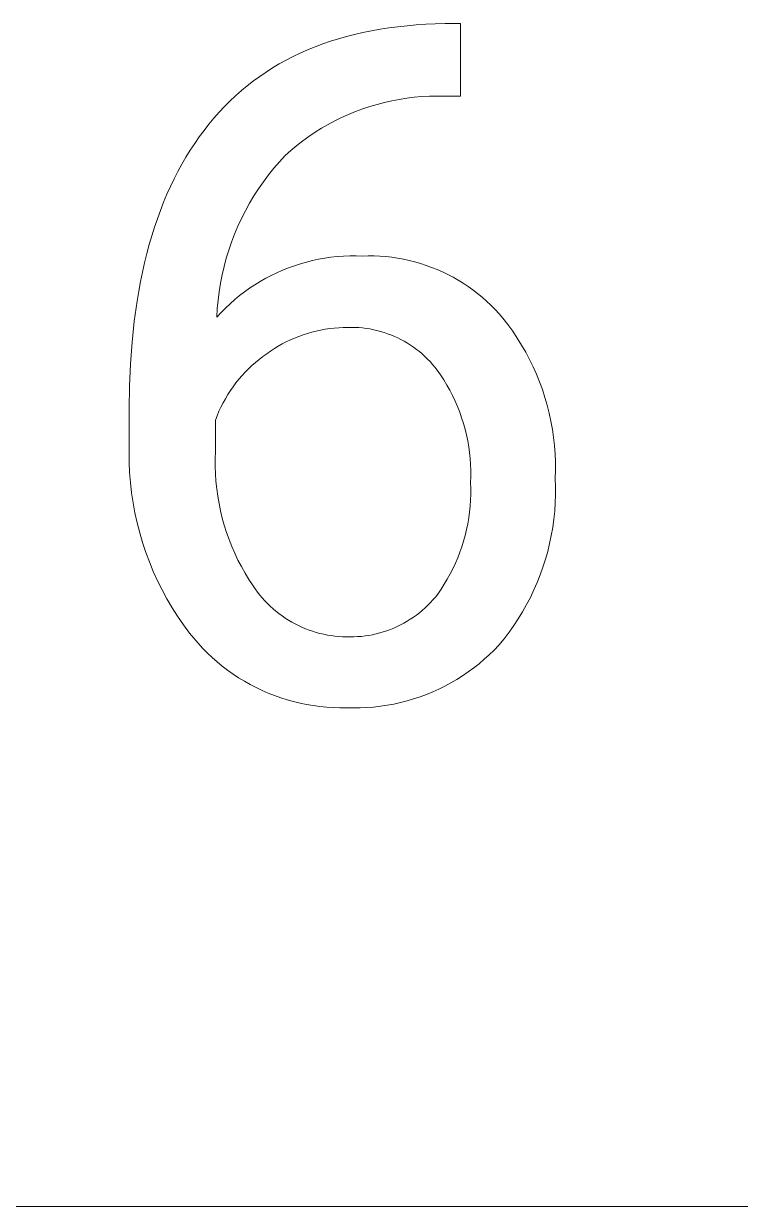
# Model space of a CAD drawing. Header units: millimetres. Extents: x 3269 to 7089, y 1744 to 4413.
# Drawn here: x 6414.3 to 6452.7, y 1957.3 to 2020.8 of the extents above; entities that cross this region are included whole.
import ezdxf

# ---------------------------------------------------------------- set-up
doc = ezdxf.new("R2010")
doc.units = ezdxf.units.MM
doc.header["$MEASUREMENT"] = 0
doc.layers.add('Domyślny', color=7, linetype='Continuous', true_color=0x000000)

msp = doc.modelspace()

# ---------------------------------------------------------------- linework, layer by layer
at = {"layer": 'Domyślny', "color": 18, "lineweight": 15, "true_color": 0x000000}
for p, q in [((6432.045, 2020.212), (6432.494, 2020.315)), ((6432.494, 2020.315), (6432.951, 2020.408)), ((6432.951, 2020.408), (6433.416, 2020.49)), ((6433.416, 2020.49), (6433.889, 2020.563)), ((6433.889, 2020.563), (6434.37, 2020.625)), ((6434.37, 2020.625), (6434.86, 2020.678)), ((6434.86, 2020.678), (6435.357, 2020.72)), ((6435.357, 2020.72), (6435.863, 2020.752)), ((6435.863, 2020.752), (6436.376, 2020.775)), ((6436.376, 2020.775), (6436.898, 2020.787)), ((6436.898, 2020.787), (6437.725, 2020.787)), ((6437.725, 2020.787), (6437.725, 2016.894)), ((6429.924, 2019.546), (6430.332, 2019.7)), ((6430.332, 2019.7), (6430.748, 2019.843)), ((6430.748, 2019.843), (6431.172, 2019.976)), ((6431.172, 2019.976), (6431.605, 2020.099)), ((6431.605, 2020.099), (6432.045, 2020.212)), ((6428.372, 2018.832), (6428.748, 2019.026)), ((6428.748, 2019.026), (6429.132, 2019.209)), ((6429.132, 2019.209), (6429.524, 2019.383)), ((6429.524, 2019.383), (6429.924, 2019.546)), ((6427.294, 2018.19), (6427.646, 2018.414)), ((6427.646, 2018.414), (6428.005, 2018.628)), ((6428.005, 2018.628), (6428.372, 2018.832)), ((6426.616, 2017.712), (6426.951, 2017.956)), ((6426.951, 2017.956), (6427.294, 2018.19)), ((6425.66, 2016.918), (6425.971, 2017.193)), ((6425.971, 2017.193), (6426.289, 2017.458)), ((6426.289, 2017.458), (6426.616, 2017.712)), ((6425.063, 2016.339), (6425.358, 2016.634)), ((6425.358, 2016.634), (6425.66, 2016.918)), ((6433.647, 2016.559), (6433.254, 2016.456)), ((6434.044, 2016.648), (6433.647, 2016.559)), ((6434.443, 2016.724), (6434.044, 2016.648)), ((6434.845, 2016.787), (6434.443, 2016.724)), ((6435.249, 2016.835), (6434.845, 2016.787)), ((6435.654, 2016.871), (6435.249, 2016.835)), ((6436.06, 2016.892), (6435.654, 2016.871)), ((6436.466, 2016.9), (6436.06, 2016.892)), ((6436.873, 2016.894), (6436.466, 2016.9)), ((6437.725, 2016.894), (6436.873, 2016.894)), ((6424.499, 2015.719), (6424.777, 2016.034)), ((6424.777, 2016.034), (6425.063, 2016.339)), ((6431.721, 2015.915), (6431.35, 2015.748)), ((6432.097, 2016.07), (6431.721, 2015.915)), ((6432.478, 2016.212), (6432.097, 2016.07)), ((6432.864, 2016.341), (6432.478, 2016.212)), ((6433.254, 2016.456), (6432.864, 2016.341)), ((6423.966, 2015.059), (6424.229, 2015.393)), ((6424.229, 2015.393), (6424.499, 2015.719)), ((6430.627, 2015.377), (6430.275, 2015.173)), ((6430.985, 2015.569), (6430.627, 2015.377)), ((6431.35, 2015.748), (6430.985, 2015.569)), ((6423.465, 2014.361), (6423.711, 2014.714)), ((6423.711, 2014.714), (6423.966, 2015.059)), ((6429.593, 2014.731), (6429.263, 2014.493)), ((6429.93, 2014.958), (6429.593, 2014.731)), ((6430.275, 2015.173), (6429.93, 2014.958)), ((6422.997, 2013.627), (6423.227, 2013.999)), ((6423.227, 2013.999), (6423.465, 2014.361)), ((6428.629, 2013.984), (6428.325, 2013.714)), ((6428.942, 2014.244), (6428.629, 2013.984)), ((6429.263, 2014.493), (6428.942, 2014.244)), ((6422.776, 2013.246), (6422.997, 2013.627)), ((6428.014, 2013.377), (6427.715, 2013.029)), ((6428.325, 2013.714), (6428.014, 2013.377)), ((6422.359, 2012.457), (6422.563, 2012.856)), ((6422.563, 2012.856), (6422.776, 2013.246)), ((6427.429, 2012.671), (6427.155, 2012.304)), ((6427.715, 2013.029), (6427.429, 2012.671)), ((6421.975, 2011.631), (6422.163, 2012.049)), ((6422.163, 2012.049), (6422.359, 2012.457)), ((6427.155, 2012.304), (6426.893, 2011.927)), ((6421.795, 2011.205), (6421.975, 2011.631)), ((6426.645, 2011.542), (6426.41, 2011.148)), ((6426.893, 2011.927), (6426.645, 2011.542)), ((6421.461, 2010.324), (6421.624, 2010.769)), ((6421.624, 2010.769), (6421.795, 2011.205)), ((6426.41, 2011.148), (6426.189, 2010.746)), ((6421.307, 2009.869), (6421.461, 2010.324)), ((6425.981, 2010.338), (6425.788, 2009.922)), ((6426.189, 2010.746), (6425.981, 2010.338)), ((6421.161, 2009.406), (6421.307, 2009.869)), ((6425.609, 2009.5), (6425.445, 2009.072)), ((6425.788, 2009.922), (6425.609, 2009.5)), ((6420.894, 2008.451), (6421.023, 2008.933)), ((6421.023, 2008.933), (6421.161, 2009.406)), ((6425.445, 2009.072), (6425.295, 2008.638)), ((6420.773, 2007.96), (6420.894, 2008.451)), ((6425.295, 2008.638), (6425.161, 2008.2)), ((6430.445, 2008.208), (6430.778, 2008.256)), ((6430.778, 2008.256), (6431.113, 2008.292)), ((6431.113, 2008.292), (6431.449, 2008.316)), ((6431.449, 2008.316), (6431.785, 2008.329)), ((6431.785, 2008.329), (6432.122, 2008.331)), ((6432.122, 2008.331), (6432.459, 2008.321)), ((6432.459, 2008.321), (6432.775, 2008.328)), ((6432.775, 2008.328), (6433.091, 2008.325)), ((6433.091, 2008.325), (6433.407, 2008.311)), ((6433.407, 2008.311), (6433.723, 2008.286)), ((6433.723, 2008.286), (6434.037, 2008.251)), ((6434.037, 2008.251), (6434.35, 2008.205)), ((6420.66, 2007.46), (6420.773, 2007.96)), ((6425.041, 2007.757), (6424.937, 2007.311)), ((6425.161, 2008.2), (6425.041, 2007.757)), ((6428.183, 2007.562), (6428.496, 2007.688)), ((6428.496, 2007.688), (6428.812, 2007.802)), ((6428.812, 2007.802), (6429.133, 2007.905)), ((6429.133, 2007.905), (6429.457, 2007.998)), ((6429.457, 2007.998), (6429.784, 2008.079)), ((6429.784, 2008.079), (6430.113, 2008.149)), ((6430.113, 2008.149), (6430.445, 2008.208)), ((6434.35, 2008.205), (6434.661, 2008.148)), ((6434.661, 2008.148), (6434.97, 2008.081)), ((6434.97, 2008.081), (6435.277, 2008.004)), ((6435.277, 2008.004), (6435.581, 2007.916)), ((6435.581, 2007.916), (6435.881, 2007.818)), ((6435.881, 2007.818), (6436.179, 2007.71)), ((6436.179, 2007.71), (6436.472, 2007.592)), ((6436.472, 2007.592), (6436.761, 2007.465)), ((6420.556, 2006.95), (6420.66, 2007.46)), ((6424.937, 2007.311), (6424.848, 2006.861)), ((6426.693, 2006.781), (6426.98, 2006.957)), ((6426.98, 2006.957), (6427.273, 2007.124)), ((6427.273, 2007.124), (6427.571, 2007.28)), ((6427.571, 2007.28), (6427.875, 2007.427)), ((6427.875, 2007.427), (6428.183, 2007.562)), ((6436.761, 2007.465), (6437.046, 2007.327)), ((6437.046, 2007.327), (6437.326, 2007.18)), ((6437.326, 2007.18), (6437.601, 2007.024)), ((6437.601, 2007.024), (6437.87, 2006.858)), ((6420.372, 2005.903), (6420.46, 2006.431)), ((6420.46, 2006.431), (6420.556, 2006.95)), ((6424.775, 2006.408), (6424.717, 2005.953)), ((6424.848, 2006.861), (6424.775, 2006.408)), ((6425.871, 2006.194), (6426.139, 2006.399)), ((6426.139, 2006.399), (6426.413, 2006.595)), ((6426.413, 2006.595), (6426.693, 2006.781)), ((6437.87, 2006.858), (6438.134, 2006.683)), ((6438.134, 2006.683), (6438.392, 2006.5)), ((6438.392, 2006.5), (6438.643, 2006.308)), ((6420.222, 2004.82), (6420.372, 2005.903)), ((6424.717, 2005.953), (6424.675, 2005.497)), ((6425.114, 2005.526), (6425.359, 2005.757)), ((6425.359, 2005.757), (6425.611, 2005.98)), ((6425.611, 2005.98), (6425.871, 2006.194)), ((6438.643, 2006.308), (6438.888, 2006.107)), ((6438.888, 2006.107), (6439.125, 2005.899)), ((6439.125, 2005.899), (6439.356, 2005.682)), ((6424.675, 2005.497), (6424.649, 2005.039)), ((6424.649, 2005.039), (6424.877, 2005.286)), ((6424.877, 2005.286), (6425.114, 2005.526)), ((6439.356, 2005.682), (6439.579, 2005.458)), ((6439.579, 2005.458), (6439.795, 2005.227)), ((6439.795, 2005.227), (6440.002, 2004.988)), ((6420.105, 2003.699), (6420.222, 2004.82)), ((6430.707, 2004.428), (6430.465, 2004.392)), ((6430.95, 2004.456), (6430.707, 2004.428)), ((6431.194, 2004.476), (6430.95, 2004.456)), ((6431.438, 2004.488), (6431.194, 2004.476)), ((6431.683, 2004.492), (6431.438, 2004.488)), ((6431.88, 2004.494), (6431.683, 2004.492)), ((6432.077, 2004.49), (6431.88, 2004.494)), ((6432.274, 2004.479), (6432.077, 2004.49)), ((6432.47, 2004.461), (6432.274, 2004.479)), ((6432.666, 2004.437), (6432.47, 2004.461)), ((6432.86, 2004.406), (6432.666, 2004.437)), ((6440.002, 2004.988), (6440.272, 2004.64)), ((6440.272, 2004.64), (6440.53, 2004.283)), ((6428.598, 2003.82), (6428.378, 2003.714)), ((6428.822, 2003.918), (6428.598, 2003.82)), ((6429.05, 2004.009), (6428.822, 2003.918)), ((6429.28, 2004.092), (6429.05, 2004.009)), ((6429.513, 2004.167), (6429.28, 2004.092)), ((6429.748, 2004.235), (6429.513, 2004.167)), ((6429.985, 2004.295), (6429.748, 2004.235)), ((6430.224, 2004.347), (6429.985, 2004.295)), ((6430.465, 2004.392), (6430.224, 2004.347)), ((6433.054, 2004.368), (6432.86, 2004.406)), ((6433.246, 2004.324), (6433.054, 2004.368)), ((6433.436, 2004.274), (6433.246, 2004.324)), ((6433.625, 2004.217), (6433.436, 2004.274)), ((6433.812, 2004.154), (6433.625, 2004.217)), ((6433.996, 2004.084), (6433.812, 2004.154)), ((6434.178, 2004.008), (6433.996, 2004.084)), ((6434.357, 2003.926), (6434.178, 2004.008)), ((6434.534, 2003.839), (6434.357, 2003.926)), ((6434.707, 2003.745), (6434.534, 2003.839)), ((6440.53, 2004.283), (6440.775, 2003.918)), ((6440.775, 2003.918), (6441.008, 2003.544)), ((6420.021, 2002.542), (6420.105, 2003.699)), ((6427.533, 2003.221), (6427.333, 2003.08)), ((6427.738, 2003.354), (6427.533, 2003.221)), ((6427.947, 2003.481), (6427.738, 2003.354)), ((6428.16, 2003.601), (6427.947, 2003.481)), ((6428.378, 2003.714), (6428.16, 2003.601)), ((6434.877, 2003.645), (6434.707, 2003.745)), ((6435.044, 2003.54), (6434.877, 2003.645)), ((6435.207, 2003.429), (6435.044, 2003.54)), ((6435.366, 2003.312), (6435.207, 2003.429)), ((6435.521, 2003.191), (6435.366, 2003.312)), ((6435.671, 2003.064), (6435.521, 2003.191)), ((6441.008, 2003.544), (6441.228, 2003.162)), ((6441.228, 2003.162), (6441.434, 2002.774)), ((6419.971, 2001.347), (6420.021, 2002.542)), ((6426.729, 2002.614), (6426.539, 2002.445)), ((6426.925, 2002.776), (6426.729, 2002.614)), ((6427.126, 2002.931), (6426.925, 2002.776)), ((6427.333, 2003.08), (6427.126, 2002.931)), ((6435.818, 2002.932), (6435.671, 2003.064)), ((6435.96, 2002.795), (6435.818, 2002.932)), ((6436.097, 2002.654), (6435.96, 2002.795)), ((6436.229, 2002.508), (6436.097, 2002.654)), ((6441.434, 2002.774), (6441.627, 2002.378)), ((6426.005, 2001.902), (6425.839, 2001.709)), ((6426.177, 2002.089), (6426.005, 2001.902)), ((6426.355, 2002.27), (6426.177, 2002.089)), ((6426.539, 2002.445), (6426.355, 2002.27)), ((6436.356, 2002.357), (6436.229, 2002.508)), ((6436.479, 2002.202), (6436.356, 2002.357)), ((6436.662, 2001.939), (6436.479, 2002.202)), ((6436.836, 2001.67), (6436.662, 2001.939)), ((6441.627, 2002.378), (6441.806, 2001.976)), ((6441.806, 2001.976), (6441.972, 2001.567)), ((6419.955, 2000.116), (6419.971, 2001.347)), ((6425.527, 2001.307), (6425.382, 2001.098)), ((6425.68, 2001.51), (6425.527, 2001.307)), ((6425.839, 2001.709), (6425.68, 2001.51)), ((6437.001, 2001.395), (6436.836, 2001.67)), ((6437.156, 2001.115), (6437.001, 2001.395)), ((6441.972, 2001.567), (6442.123, 2001.154)), ((6425.113, 2000.667), (6424.989, 2000.445)), ((6425.244, 2000.885), (6425.113, 2000.667)), ((6425.382, 2001.098), (6425.244, 2000.885)), ((6437.303, 2000.83), (6437.156, 2001.115)), ((6437.439, 2000.54), (6437.303, 2000.83)), ((6442.123, 2001.154), (6442.26, 2000.735)), ((6442.26, 2000.735), (6442.382, 2000.312)), ((6419.955, 1998.361), (6419.955, 2000.116)), ((6424.765, 1999.989), (6424.665, 1999.755)), ((6424.873, 2000.219), (6424.765, 1999.989)), ((6424.989, 2000.445), (6424.873, 2000.219)), ((6437.566, 2000.246), (6437.439, 2000.54)), ((6437.683, 1999.947), (6437.566, 2000.246)), ((6442.382, 2000.312), (6442.49, 1999.886)), ((6424.665, 1999.755), (6424.572, 1999.518)), ((6424.572, 1999.518), (6424.572, 1997.839)), ((6437.789, 1999.645), (6437.683, 1999.947)), ((6437.886, 1999.339), (6437.789, 1999.645)), ((6442.49, 1999.886), (6442.583, 1999.455)), ((6442.583, 1999.455), (6442.661, 1999.022)), ((6437.972, 1999.031), (6437.886, 1999.339)), ((6438.048, 1998.719), (6437.972, 1999.031)), ((6438.113, 1998.406), (6438.048, 1998.719)), ((6442.661, 1999.022), (6442.724, 1998.586)), ((6419.941, 1997.812), (6419.955, 1998.361)), ((6438.168, 1998.09), (6438.113, 1998.406)), ((6438.212, 1997.772), (6438.168, 1998.09)), ((6442.724, 1998.586), (6442.772, 1998.148)), ((6442.772, 1998.148), (6442.805, 1997.709)), ((6419.946, 1997.263), (6419.941, 1997.812)), ((6424.572, 1997.839), (6424.56, 1997.438)), ((6424.56, 1997.438), (6424.561, 1997.037)), ((6438.246, 1997.454), (6438.212, 1997.772)), ((6438.268, 1997.134), (6438.246, 1997.454)), ((6442.805, 1997.709), (6442.823, 1997.269)), ((6419.97, 1996.714), (6419.946, 1997.263)), ((6424.561, 1997.037), (6424.575, 1996.636)), ((6438.28, 1996.814), (6438.268, 1997.134)), ((6438.282, 1996.493), (6438.28, 1996.814)), ((6442.826, 1996.829), (6442.813, 1996.389)), ((6442.823, 1997.269), (6442.826, 1996.829)), ((6420.013, 1996.167), (6419.97, 1996.714)), ((6424.575, 1996.636), (6424.604, 1996.236)), ((6424.604, 1996.236), (6424.645, 1995.837)), ((6438.272, 1996.173), (6438.282, 1996.493)), ((6438.282, 1995.855), (6438.272, 1996.173)), ((6442.813, 1996.389), (6442.828, 1995.95)), ((6420.076, 1995.621), (6420.013, 1996.167)), ((6420.157, 1995.078), (6420.076, 1995.621)), ((6424.645, 1995.837), (6424.7, 1995.44)), ((6438.27, 1995.218), (6438.281, 1995.536)), ((6438.281, 1995.536), (6438.282, 1995.855)), ((6442.828, 1995.95), (6442.828, 1995.51)), ((6420.257, 1994.538), (6420.157, 1995.078)), ((6424.7, 1995.44), (6424.769, 1995.045)), ((6424.769, 1995.045), (6424.851, 1994.652)), ((6438.215, 1994.584), (6438.248, 1994.901)), ((6438.248, 1994.901), (6438.27, 1995.218)), ((6442.812, 1995.071), (6442.782, 1994.633)), ((6442.828, 1995.51), (6442.812, 1995.071)), ((6420.375, 1994.002), (6420.257, 1994.538)), ((6424.851, 1994.652), (6424.946, 1994.262)), ((6438.118, 1993.955), (6438.172, 1994.269)), ((6438.172, 1994.269), (6438.215, 1994.584)), ((6442.782, 1994.633), (6442.736, 1994.196)), ((6420.513, 1993.471), (6420.375, 1994.002)), ((6424.946, 1994.262), (6425.054, 1993.876)), ((6425.054, 1993.876), (6425.176, 1993.494)), ((6437.979, 1993.334), (6438.054, 1993.644)), ((6438.054, 1993.644), (6438.118, 1993.955)), ((6442.676, 1993.76), (6442.601, 1993.327)), ((6442.736, 1994.196), (6442.676, 1993.76)), ((6420.669, 1992.944), (6420.513, 1993.471)), ((6425.176, 1993.494), (6425.31, 1993.116)), ((6425.31, 1993.116), (6425.457, 1992.743)), ((6437.799, 1992.724), (6437.894, 1993.028)), ((6437.894, 1993.028), (6437.979, 1993.334)), ((6442.601, 1993.327), (6442.511, 1992.897)), ((6420.842, 1992.423), (6420.669, 1992.944)), ((6421.034, 1991.909), (6420.842, 1992.423)), ((6425.457, 1992.743), (6425.616, 1992.375)), ((6425.616, 1992.375), (6425.788, 1992.012)), ((6437.579, 1992.127), (6437.694, 1992.424)), ((6437.694, 1992.424), (6437.799, 1992.724)), ((6442.406, 1992.471), (6442.286, 1992.048)), ((6442.511, 1992.897), (6442.406, 1992.471)), ((6421.244, 1991.402), (6421.034, 1991.909)), ((6425.788, 1992.012), (6425.972, 1991.656)), ((6437.319, 1991.546), (6437.453, 1991.835)), ((6437.453, 1991.835), (6437.579, 1992.127)), ((6442.286, 1992.048), (6442.153, 1991.629)), ((6421.471, 1990.902), (6421.244, 1991.402)), ((6425.972, 1991.656), (6426.168, 1991.306)), ((6426.168, 1991.306), (6426.376, 1990.963)), ((6437.02, 1990.984), (6437.174, 1991.263)), ((6437.174, 1991.263), (6437.319, 1991.546)), ((6442.005, 1991.215), (6441.842, 1990.807)), ((6442.153, 1991.629), (6442.005, 1991.215)), ((6421.716, 1990.41), (6421.471, 1990.902)), ((6426.376, 1990.963), (6426.595, 1990.627)), ((6426.595, 1990.627), (6426.71, 1990.457)), ((6436.685, 1990.443), (6436.857, 1990.711)), ((6436.857, 1990.711), (6437.02, 1990.984)), ((6441.842, 1990.807), (6441.666, 1990.404)), ((6421.977, 1989.927), (6421.716, 1990.41)), ((6422.255, 1989.454), (6421.977, 1989.927)), ((6426.71, 1990.457), (6426.831, 1990.292)), ((6426.831, 1990.292), (6426.958, 1990.131)), ((6426.958, 1990.131), (6427.09, 1989.974)), ((6427.09, 1989.974), (6427.227, 1989.821)), ((6436.112, 1989.725), (6436.248, 1989.873)), ((6436.248, 1989.873), (6436.379, 1990.025)), ((6436.379, 1990.025), (6436.504, 1990.181)), ((6436.504, 1990.181), (6436.685, 1990.443)), ((6441.477, 1990.008), (6441.274, 1989.618)), ((6441.666, 1990.404), (6441.477, 1990.008)), ((6422.55, 1988.99), (6422.255, 1989.454)), ((6427.227, 1989.821), (6427.369, 1989.674)), ((6427.369, 1989.674), (6427.516, 1989.531)), ((6427.516, 1989.531), (6427.668, 1989.393)), ((6427.668, 1989.393), (6427.825, 1989.261)), ((6427.825, 1989.261), (6427.985, 1989.134)), ((6435.522, 1989.183), (6435.676, 1989.311)), ((6435.676, 1989.311), (6435.826, 1989.444)), ((6435.826, 1989.444), (6435.972, 1989.582)), ((6435.972, 1989.582), (6436.112, 1989.725)), ((6441.057, 1989.236), (6440.828, 1988.861)), ((6441.274, 1989.618), (6441.057, 1989.236)), ((6422.86, 1988.537), (6422.55, 1988.99)), ((6427.985, 1989.134), (6428.15, 1989.012)), ((6428.15, 1989.012), (6428.32, 1988.896)), ((6428.32, 1988.896), (6428.492, 1988.786)), ((6428.492, 1988.786), (6428.669, 1988.682)), ((6428.669, 1988.682), (6428.849, 1988.584)), ((6428.849, 1988.584), (6429.032, 1988.492)), ((6434.512, 1988.532), (6434.69, 1988.626)), ((6434.69, 1988.626), (6434.863, 1988.726)), ((6434.863, 1988.726), (6435.034, 1988.832)), ((6435.034, 1988.832), (6435.2, 1988.944)), ((6435.2, 1988.944), (6435.363, 1989.061)), ((6435.363, 1989.061), (6435.522, 1989.183)), ((6440.828, 1988.861), (6440.586, 1988.494)), ((6423.186, 1988.095), (6422.86, 1988.537)), ((6423.41, 1987.816), (6423.186, 1988.095)), ((6429.032, 1988.492), (6429.218, 1988.406)), ((6429.218, 1988.406), (6429.407, 1988.327)), ((6429.407, 1988.327), (6429.599, 1988.253)), ((6429.599, 1988.253), (6429.793, 1988.187)), ((6429.793, 1988.187), (6429.989, 1988.127)), ((6429.989, 1988.127), (6430.187, 1988.074)), ((6430.187, 1988.074), (6430.386, 1988.027)), ((6430.386, 1988.027), (6430.587, 1987.988)), ((6430.587, 1987.988), (6430.79, 1987.955)), ((6430.79, 1987.955), (6430.993, 1987.929)), ((6430.993, 1987.929), (6431.197, 1987.909)), ((6432.408, 1987.916), (6432.607, 1987.939)), ((6432.607, 1987.939), (6432.805, 1987.969)), ((6432.805, 1987.969), (6433.002, 1988.006)), ((6433.002, 1988.006), (6433.198, 1988.049)), ((6433.198, 1988.049), (6433.392, 1988.098)), ((6433.392, 1988.098), (6433.585, 1988.155)), ((6433.585, 1988.155), (6433.775, 1988.218)), ((6433.775, 1988.218), (6433.963, 1988.287)), ((6433.963, 1988.287), (6434.149, 1988.362)), ((6434.149, 1988.362), (6434.332, 1988.444)), ((6434.332, 1988.444), (6434.512, 1988.532)), ((6440.331, 1988.136), (6440.064, 1987.787)), ((6440.586, 1988.494), (6440.331, 1988.136)), ((6423.644, 1987.545), (6423.41, 1987.816)), ((6423.888, 1987.282), (6423.644, 1987.545)), ((6431.197, 1987.909), (6431.402, 1987.897)), ((6431.402, 1987.897), (6431.607, 1987.892)), ((6431.607, 1987.892), (6431.807, 1987.888)), ((6431.807, 1987.888), (6432.008, 1987.89)), ((6432.008, 1987.89), (6432.208, 1987.9)), ((6432.208, 1987.9), (6432.408, 1987.916)), ((6439.786, 1987.447), (6439.533, 1987.183)), ((6440.064, 1987.787), (6439.786, 1987.447)), ((6424.14, 1987.028), (6423.888, 1987.282)), ((6424.401, 1986.782), (6424.14, 1987.028)), ((6424.67, 1986.546), (6424.401, 1986.782)), ((6439.001, 1986.683), (6438.723, 1986.447)), ((6439.272, 1986.928), (6439.001, 1986.683)), ((6439.533, 1987.183), (6439.272, 1986.928)), ((6424.947, 1986.319), (6424.67, 1986.546)), ((6425.232, 1986.102), (6424.947, 1986.319)), ((6425.524, 1985.895), (6425.232, 1986.102)), ((6438.436, 1986.221), (6438.142, 1986.006)), ((6438.723, 1986.447), (6438.436, 1986.221)), ((6425.823, 1985.698), (6425.524, 1985.895)), ((6426.129, 1985.511), (6425.823, 1985.698)), ((6426.441, 1985.335), (6426.129, 1985.511)), ((6437.216, 1985.421), (6436.895, 1985.248)), ((6437.531, 1985.605), (6437.216, 1985.421)), ((6437.84, 1985.8), (6437.531, 1985.605)), ((6438.142, 1986.006), (6437.84, 1985.8)), ((6426.759, 1985.17), (6426.441, 1985.335)), ((6427.083, 1985.016), (6426.759, 1985.17)), ((6427.411, 1984.874), (6427.083, 1985.016)), ((6427.745, 1984.743), (6427.411, 1984.874)), ((6435.897, 1984.797), (6435.555, 1984.671)), ((6436.235, 1984.936), (6435.897, 1984.797)), ((6436.568, 1985.086), (6436.235, 1984.936)), ((6436.895, 1985.248), (6436.568, 1985.086)), ((6428.082, 1984.623), (6427.745, 1984.743)), ((6428.424, 1984.515), (6428.082, 1984.623)), ((6428.769, 1984.419), (6428.424, 1984.515)), ((6429.117, 1984.335), (6428.769, 1984.419)), ((6429.468, 1984.263), (6429.117, 1984.335)), ((6429.821, 1984.203), (6429.468, 1984.263)), ((6430.176, 1984.156), (6429.821, 1984.203)), ((6430.533, 1984.12), (6430.176, 1984.156)), ((6430.89, 1984.097), (6430.533, 1984.12)), ((6433.065, 1984.125), (6432.701, 1984.096)), ((6433.428, 1984.165), (6433.065, 1984.125)), ((6433.789, 1984.218), (6433.428, 1984.165)), ((6434.148, 1984.284), (6433.789, 1984.218)), ((6434.505, 1984.362), (6434.148, 1984.284)), ((6434.858, 1984.453), (6434.505, 1984.362)), ((6435.209, 1984.556), (6434.858, 1984.453)), ((6435.555, 1984.671), (6435.209, 1984.556)), ((6431.248, 1984.087), (6430.89, 1984.097)), ((6431.607, 1984.088), (6431.248, 1984.087)), ((6431.972, 1984.078), (6431.607, 1984.088)), ((6432.337, 1984.081), (6431.972, 1984.078)), ((6432.701, 1984.096), (6432.337, 1984.081)), ((5644.925, 1957.336), (7088.521, 1957.336))]:
    msp.add_line(p, q, dxfattribs=at)

doc.saveas('drawing.dxf')
